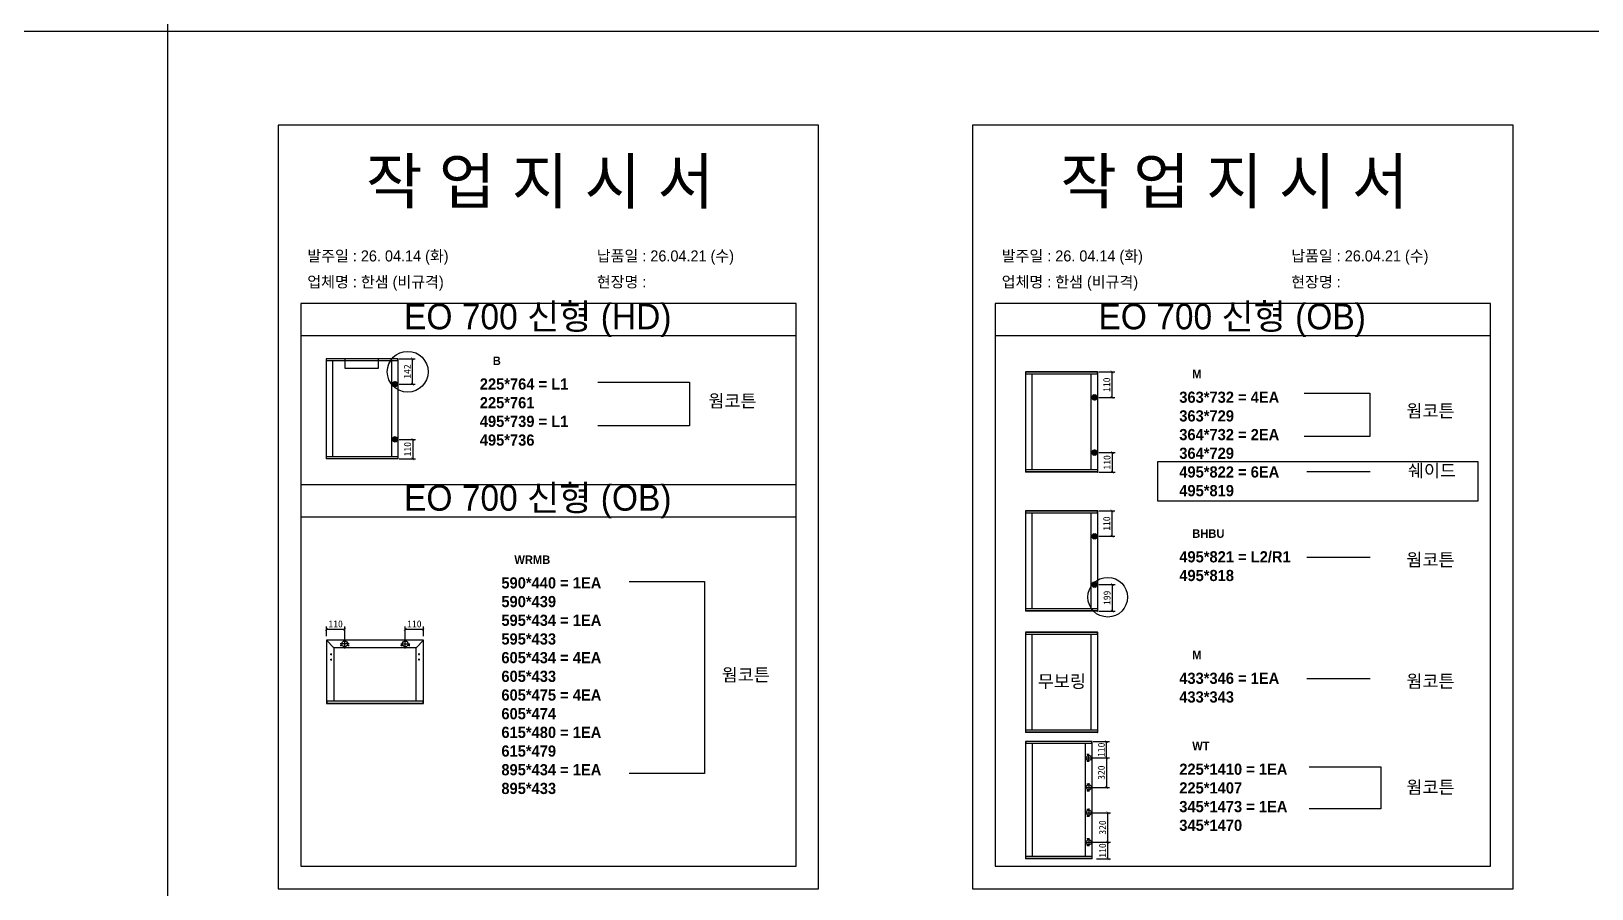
# Model space of a CAD drawing. Header units: millimetres. Extents: x -44117 to 256353, y -2095463 to 65325.
# Drawn here: x 109814 to 115368, y -869889 to -866834 of the extents above; entities that cross this region are included whole.
import ezdxf

# ---------------------------------------------------------------- set-up
doc = ezdxf.new("R2010")
doc.units = ezdxf.units.MM
doc.header["$LTSCALE"] = 10
doc.layers.add('Layer1', color=7, linetype='Continuous', lineweight=70)
doc.styles.add('MtX_Gulim', font='')
doc.styles.get('MtX_Gulim').set_extended_font_data('Gulim', bold=True)
doc.dimstyles.new('ISO-25', dxfattribs={"dimtxt": 2.5, "dimasz": 2.5, "dimexe": 1, "dimexo": 1, "dimtad": 1, "dimtxsty": 'Standard', "dimblk": 'ARCHTICK', "dimcen": 2.5, "dimadec": 0, "dimazin": 0, "dimtfac": 1, "dimtmove": 0, "dimatfit": 3, "dimfxl": 0, "dimarcsym": 0})

# ---------------------------------------------------------------- blocks, each defined once
blk = doc.blocks.new('_ArchTick')
at = {"color": 0, "linetype": 'ByBlock', "const_width": 0.15}
blk.add_lwpolyline([(-0.5, -0.5), (0.5, 0.5)], dxfattribs=at)
blk = doc.blocks.new('*D5625')
at = {"color": 0, "lineweight": -2}
for p, q in [((110865.5, -868988.9), (110865.5, -868954.3)), ((110865.5, -868964.3), (110930, -868964.3)), ((110930, -869001.6), (110930, -868954.3))]:
    blk.add_line(p, q, dxfattribs=at)
at = {"layer": 'Defpoints', "color": 0}
for p in [(110930, -868964.3), (110865.5, -869003.9), (110930, -869016.6)]:
    blk.add_point(p, dxfattribs=at)
at = {"color": 0, "lineweight": -2, "xscale": 10, "yscale": 10, "zscale": 10, "rotation": 180}
blk.add_blockref('_ArchTick', (110865.5, -868964.3), dxfattribs=at)
at = {"color": 0, "lineweight": -2, "xscale": 10, "yscale": 10, "zscale": 10}
blk.add_blockref('_ArchTick', (110930, -868964.3), dxfattribs=at)
at = {"color": 0, "insert": (110897.7, -868945.5), "char_height": 25, "attachment_point": 5}
blk.add_mtext('110', dxfattribs=at)
blk = doc.blocks.new('*D5626')
at = {"color": 0, "lineweight": -2}
for p, q in [((111145.6, -869001.6), (111145.6, -868954.3)), ((111145.6, -868964.3), (111210.1, -868964.3)), ((111210.1, -868988.9), (111210.1, -868954.3))]:
    blk.add_line(p, q, dxfattribs=at)
at = {"layer": 'Defpoints', "color": 0}
for p in [(111210.1, -868964.3), (111145.6, -869016.6), (111210.1, -869003.9)]:
    blk.add_point(p, dxfattribs=at)
at = {"color": 0, "lineweight": -2, "xscale": 10, "yscale": 10, "zscale": 10, "rotation": 180}
blk.add_blockref('_ArchTick', (111145.6, -868964.3), dxfattribs=at)
at = {"color": 0, "lineweight": -2, "xscale": 10, "yscale": 10, "zscale": 10}
blk.add_blockref('_ArchTick', (111210.1, -868964.3), dxfattribs=at)
at = {"color": 0, "insert": (111177.8, -868945.5), "char_height": 25, "attachment_point": 5}
blk.add_mtext('110', dxfattribs=at)
blk = doc.blocks.new('*D5627')
at = {"color": 0, "lineweight": -2}
for p, q in [((111124.3, -868001), (111181.4, -868001)), ((111171.4, -868091.6), (111171.4, -868001)), ((111124.3, -868091.6), (111181.4, -868091.6))]:
    blk.add_line(p, q, dxfattribs=at)
at = {"layer": 'Defpoints', "color": 0}
for p in [(111109.3, -868001), (111171.4, -868001), (111109.3, -868091.6)]:
    blk.add_point(p, dxfattribs=at)
at = {"color": 0, "lineweight": -2, "xscale": 10, "yscale": 10, "zscale": 10}
for p, rotation in [((111171.4, -868001), 90), ((111171.4, -868091.6), 270)]:
    blk.add_blockref('_ArchTick', p, dxfattribs=dict(at, rotation=rotation))
at = {"color": 0, "insert": (111152.7, -868046.3), "char_height": 25, "attachment_point": 5, "rotation": 90}
blk.add_mtext('142', dxfattribs=at)
blk = doc.blocks.new('*D5628')
at = {"color": 0, "lineweight": -2}
for p, q in [((111124.3, -868288.1), (111182.4, -868288.1)), ((111172.4, -868288.1), (111172.4, -868357.8)), ((111124.3, -868357.8), (111182.4, -868357.8))]:
    blk.add_line(p, q, dxfattribs=at)
at = {"layer": 'Defpoints', "color": 0}
for p in [(111109.3, -868288.1), (111109.3, -868357.8), (111172.4, -868357.8)]:
    blk.add_point(p, dxfattribs=at)
at = {"color": 0, "lineweight": -2, "xscale": 10, "yscale": 10, "zscale": 10}
for p, rotation in [((111172.4, -868288.1), 90), ((111172.4, -868357.8), 270)]:
    blk.add_blockref('_ArchTick', p, dxfattribs=dict(at, rotation=rotation))
at = {"color": 0, "insert": (111153.7, -868322.9), "char_height": 25, "attachment_point": 5, "rotation": 90}
blk.add_mtext('110', dxfattribs=at)
blk = doc.blocks.new('*D5629')
at = {"color": 0, "lineweight": -2}
for p, q in [((113613.7, -868048), (113670.8, -868048)), ((113660.8, -868138.6), (113660.8, -868048)), ((113613.7, -868138.6), (113670.8, -868138.6))]:
    blk.add_line(p, q, dxfattribs=at)
at = {"layer": 'Defpoints', "color": 0}
for p in [(113598.7, -868048), (113660.8, -868048), (113598.7, -868138.6)]:
    blk.add_point(p, dxfattribs=at)
at = {"color": 0, "lineweight": -2, "xscale": 10, "yscale": 10, "zscale": 10}
for p, rotation in [((113660.8, -868048), 90), ((113660.8, -868138.6), 270)]:
    blk.add_blockref('_ArchTick', p, dxfattribs=dict(at, rotation=rotation))
at = {"color": 0, "insert": (113642, -868093.3), "char_height": 25, "attachment_point": 5, "rotation": 90}
blk.add_mtext('110', dxfattribs=at)
blk = doc.blocks.new('*D5630')
at = {"color": 0, "lineweight": -2}
for p, q in [((113613.7, -868335.1), (113671.8, -868335.1)), ((113661.8, -868335.1), (113661.8, -868404.8)), ((113613.7, -868404.8), (113671.8, -868404.8))]:
    blk.add_line(p, q, dxfattribs=at)
at = {"layer": 'Defpoints', "color": 0}
for p in [(113598.7, -868335.1), (113598.7, -868404.8), (113661.8, -868404.8)]:
    blk.add_point(p, dxfattribs=at)
at = {"color": 0, "lineweight": -2, "xscale": 10, "yscale": 10, "zscale": 10}
for p, rotation in [((113661.8, -868335.1), 90), ((113661.8, -868404.8), 270)]:
    blk.add_blockref('_ArchTick', p, dxfattribs=dict(at, rotation=rotation))
at = {"color": 0, "insert": (113643, -868369.9), "char_height": 25, "attachment_point": 5, "rotation": 90}
blk.add_mtext('110', dxfattribs=at)
blk = doc.blocks.new('*D5631')
at = {"color": 0, "lineweight": -2}
for p, q in [((113613.7, -868542.7), (113670.8, -868542.7)), ((113660.8, -868633.3), (113660.8, -868542.7)), ((113613.7, -868633.3), (113670.8, -868633.3))]:
    blk.add_line(p, q, dxfattribs=at)
at = {"layer": 'Defpoints', "color": 0}
for p in [(113598.7, -868542.7), (113660.8, -868542.7), (113598.7, -868633.3)]:
    blk.add_point(p, dxfattribs=at)
at = {"color": 0, "lineweight": -2, "xscale": 10, "yscale": 10, "zscale": 10}
for p, rotation in [((113660.8, -868542.7), 90), ((113660.8, -868633.3), 270)]:
    blk.add_blockref('_ArchTick', p, dxfattribs=dict(at, rotation=rotation))
at = {"color": 0, "insert": (113642, -868588), "char_height": 25, "attachment_point": 5, "rotation": 90}
blk.add_mtext('110', dxfattribs=at)
blk = doc.blocks.new('*D5632')
at = {"color": 0, "lineweight": -2}
for p, q in [((113613.7, -868805.2), (113671.8, -868805.2)), ((113661.8, -868805.2), (113661.8, -868899.5)), ((113613.7, -868899.5), (113671.8, -868899.5))]:
    blk.add_line(p, q, dxfattribs=at)
at = {"layer": 'Defpoints', "color": 0}
for p in [(113598.7, -868805.2), (113598.7, -868899.5), (113661.8, -868899.5)]:
    blk.add_point(p, dxfattribs=at)
at = {"color": 0, "lineweight": -2, "xscale": 10, "yscale": 10, "zscale": 10}
for p, rotation in [((113661.8, -868805.2), 90), ((113661.8, -868899.5), 270)]:
    blk.add_blockref('_ArchTick', p, dxfattribs=dict(at, rotation=rotation))
at = {"color": 0, "insert": (113643, -868852.3), "char_height": 25, "attachment_point": 5, "rotation": 90}
blk.add_mtext('199', dxfattribs=at)
blk = doc.blocks.new('*D5633')
at = {"color": 0, "lineweight": -2}
for p, q in [((113593.4, -869364.6), (113651.3, -869364.6)), ((113641.3, -869422.5), (113641.3, -869364.6)), ((113593.4, -869422.5), (113651.3, -869422.5))]:
    blk.add_line(p, q, dxfattribs=at)
at = {"layer": 'Defpoints', "color": 0}
for p in [(113578.4, -869364.6), (113641.3, -869364.6), (113578.4, -869422.5)]:
    blk.add_point(p, dxfattribs=at)
at = {"color": 0, "lineweight": -2, "xscale": 10, "yscale": 10, "zscale": 10}
for p, rotation in [((113641.3, -869364.6), 90), ((113641.3, -869422.5), 270)]:
    blk.add_blockref('_ArchTick', p, dxfattribs=dict(at, rotation=rotation))
at = {"color": 0, "insert": (113622.6, -869393.6), "char_height": 25, "attachment_point": 5, "rotation": 90}
blk.add_mtext('110', dxfattribs=at)
blk = doc.blocks.new('*D5634')
at = {"color": 0, "lineweight": -2}
for p, q in [((113593.4, -869723.1), (113655.9, -869723.1)), ((113645.9, -869781.6), (113645.9, -869723.1)), ((113605, -869781.6), (113655.9, -869781.6))]:
    blk.add_line(p, q, dxfattribs=at)
at = {"layer": 'Defpoints', "color": 0}
for p in [(113578.4, -869723.1), (113645.9, -869723.1), (113590, -869781.6)]:
    blk.add_point(p, dxfattribs=at)
at = {"color": 0, "lineweight": -2, "xscale": 10, "yscale": 10, "zscale": 10}
for p, rotation in [((113645.9, -869723.1), 90), ((113645.9, -869781.6), 270)]:
    blk.add_blockref('_ArchTick', p, dxfattribs=dict(at, rotation=rotation))
at = {"color": 0, "insert": (113627.1, -869752.3), "char_height": 25, "attachment_point": 5, "rotation": 90}
blk.add_mtext('110', dxfattribs=at)
blk = doc.blocks.new('*D5635')
at = {"color": 0, "lineweight": -2}
for p, q in [((113593.4, -869617.9), (113655.9, -869617.9)), ((113645.9, -869723.1), (113645.9, -869617.9)), ((113593.4, -869723.1), (113655.9, -869723.1))]:
    blk.add_line(p, q, dxfattribs=at)
at = {"layer": 'Defpoints', "color": 0}
for p in [(113578.4, -869617.9), (113645.9, -869617.9), (113578.4, -869723.1)]:
    blk.add_point(p, dxfattribs=at)
at = {"color": 0, "lineweight": -2, "xscale": 10, "yscale": 10, "zscale": 10}
for p, rotation in [((113645.9, -869617.9), 90), ((113645.9, -869723.1), 270)]:
    blk.add_blockref('_ArchTick', p, dxfattribs=dict(at, rotation=rotation))
at = {"color": 0, "insert": (113627.1, -869670.5), "char_height": 25, "attachment_point": 5, "rotation": 90}
blk.add_mtext('320', dxfattribs=at)
blk = doc.blocks.new('*D5636')
at = {"color": 0, "lineweight": -2}
for p, q in [((113593.4, -869422.5), (113651.3, -869422.5)), ((113641.3, -869422.5), (113641.3, -869527.7)), ((113593.4, -869527.7), (113651.3, -869527.7))]:
    blk.add_line(p, q, dxfattribs=at)
at = {"layer": 'Defpoints', "color": 0}
for p in [(113578.4, -869422.5), (113578.4, -869527.7), (113641.3, -869527.7)]:
    blk.add_point(p, dxfattribs=at)
at = {"color": 0, "lineweight": -2, "xscale": 10, "yscale": 10, "zscale": 10}
for p, rotation in [((113641.3, -869422.5), 90), ((113641.3, -869527.7), 270)]:
    blk.add_blockref('_ArchTick', p, dxfattribs=dict(at, rotation=rotation))
at = {"color": 0, "insert": (113622.6, -869475.1), "char_height": 25, "attachment_point": 5, "rotation": 90}
blk.add_mtext('320', dxfattribs=at)

msp = doc.modelspace()

# ---------------------------------------------------------------- linework, layer by layer
at = {"color": 1}
for p, q in [((104260.77588, -866834.07051), (196529.92274, -866834.07051)), ((104260.77588, -866834.07051), (196529.92274, -866834.07051)), ((106472.62401, -866834.07051), (198741.77087, -866834.07051)), ((106472.62401, -866834.07051), (198741.77087, -866834.07051))]:
    msp.add_line(p, q, dxfattribs=at)
for p, q in [((112536.55308, -867804.50746), (110773.62947, -867804.50746)), ((115007.72963, -867804.50746), (113244.80602, -867804.50746)), ((112536.55308, -867918.98302), (110773.62947, -867918.98302)), ((115007.72963, -867918.98302), (113244.80602, -867918.98302)), ((110863.53297, -868001.26178), (110863.53297, -868357.51816)), ((111120.39403, -868001.72312), (110863.53297, -868001.72312)), ((111120.39403, -868008.69447), (110863.53297, -868008.69447)), ((111120.13773, -868001.00548), (110863.78927, -868001.00548)), ((110886.34363, -868008.18187), (110886.34363, -868350.08548)), ((111097.32707, -868350.08548), (111097.32707, -868008.69447)), ((111119.11253, -868008.69447), (111119.11253, -868001.00548)), ((111120.39403, -868357.51816), (111120.39403, -868001.26178)), ((113352.88927, -868048.24686), (113352.88927, -868404.50324)), ((113609.75032, -868048.7082), (113352.88927, -868048.7082)), ((113609.75032, -868055.67955), (113352.88927, -868055.67955)), ((113609.49402, -868047.99057), (113353.14557, -868047.99057)), ((113375.69993, -868055.16695), (113375.69993, -868397.07056)), ((113586.68336, -868397.07056), (113586.68336, -868055.67955)), ((113608.46882, -868055.67955), (113608.46882, -868047.99057)), ((113609.75032, -868404.50324), (113609.75032, -868048.24686)), ((111120.39403, -868350.08548), (110863.53297, -868350.08548)), ((111120.39403, -868357.05683), (110863.53297, -868357.05683)), ((111120.13773, -868357.77446), (110863.78927, -868357.77446)), ((110864.81447, -868357.77446), (110864.81447, -868350.08548)), ((111119.11253, -868350.08548), (111119.11253, -868357.77446)), ((113609.75032, -868397.07056), (113352.88927, -868397.07056)), ((113609.75032, -868404.04191), (113352.88927, -868404.04191)), ((113609.49402, -868404.75955), (113353.14557, -868404.75955)), ((113354.17077, -868404.75955), (113354.17077, -868397.07056)), ((113608.46882, -868397.07056), (113608.46882, -868404.75955)), ((114353.94459, -868402.69171), (114579.27089, -868402.69171)), ((112536.55308, -868450.47882), (110773.62947, -868450.47882)), ((112536.55308, -868564.95438), (110773.62947, -868564.95438)), ((113352.88927, -868542.96483), (113352.88927, -868899.2212)), ((113609.75032, -868543.42617), (113352.88927, -868543.42617)), ((113609.75032, -868550.39751), (113352.88927, -868550.39751)), ((113609.49402, -868542.70853), (113353.14557, -868542.70853)), ((113375.69993, -868549.88491), (113375.69993, -868891.78852)), ((113586.68336, -868891.78852), (113586.68336, -868550.39751)), ((113608.46882, -868550.39751), (113608.46882, -868542.70853)), ((113609.75032, -868899.2212), (113609.75032, -868542.96483)), ((114353.94459, -868707.4773), (114579.27089, -868707.4773)), ((113609.75032, -868891.78852), (113352.88927, -868891.78852)), ((113609.75032, -868898.75987), (113352.88927, -868898.75987)), ((113609.49402, -868899.47751), (113353.14557, -868899.47751)), ((113354.17077, -868899.47751), (113354.17077, -868891.78852)), ((113608.46882, -868891.78852), (113608.46882, -868899.47751)), ((113352.88927, -868975.56373), (113352.88927, -869331.82011)), ((113609.75032, -868976.02507), (113352.88927, -868976.02507)), ((113609.49402, -868975.30743), (113353.14557, -868975.30743)), ((113608.46882, -868982.99642), (113608.46882, -868975.30743)), ((113609.75032, -869331.82011), (113609.75032, -868975.56373)), ((110865.19275, -869003.85327), (110865.19275, -869228.1936)), ((110891.5335, -869030.19402), (110865.27943, -869003.644)), ((111210.07858, -869003.55731), (110865.48871, -869003.55731)), ((110891.5335, -869030.19402), (110891.5335, -869220.20259)), ((111184.03379, -869030.19402), (110891.5335, -869030.19402)), ((110946.15218, -869016.5797), (110913.86534, -869016.5797)), ((110919.05811, -869022.49897), (110914.32269, -869022.49897)), ((110916.6904, -869020.13127), (110916.6904, -869024.86668)), ((110930.00876, -869032.72312), (110930.00876, -869000.43629)), ((110945.69482, -869022.49897), (110940.95941, -869022.49897)), ((110943.32711, -869020.13127), (110943.32711, -869024.86668)), ((111129.41512, -869016.5797), (111161.70196, -869016.5797)), ((111134.6079, -869022.49897), (111129.87248, -869022.49897)), ((111132.24019, -869020.13127), (111132.24019, -869024.86668)), ((111145.55854, -869032.72312), (111145.55854, -869000.43629)), ((111161.24461, -869022.49897), (111156.50919, -869022.49897)), ((111158.8769, -869020.13127), (111158.8769, -869024.86668)), ((111184.03379, -869030.19402), (111210.28786, -869003.644)), ((111184.03379, -869219.61066), (111184.03379, -869030.19402)), ((111210.37454, -869228.1936), (111210.37454, -869003.85327)), ((113609.75032, -868982.99642), (113352.88927, -868982.99642)), ((113375.69993, -868982.48382), (113375.69993, -869324.38743)), ((113586.68336, -869324.38743), (113586.68336, -868982.99642)), ((110878.51111, -869053.27918), (110884.43038, -869053.27918)), ((110878.51111, -869072.22084), (110884.43038, -869072.22084)), ((110881.47074, -869050.31954), (110881.47074, -869056.23881)), ((110881.47074, -869069.2612), (110881.47074, -869075.18047)), ((111197.05619, -869053.27918), (111191.13692, -869053.27918)), ((111197.05619, -869072.22084), (111191.13692, -869072.22084)), ((111194.09656, -869050.31954), (111194.09656, -869056.23881)), ((111194.09656, -869069.2612), (111194.09656, -869075.18047)), ((114353.94459, -869140.07621), (114579.27089, -869140.07621)), ((110865.19275, -869219.61066), (111210.37454, -869219.61066)), ((110865.19275, -869227.66087), (111210.07858, -869227.66087)), ((110865.48871, -869228.48956), (111210.07858, -869228.48956)), ((110866.67256, -869219.61066), (110866.67256, -869228.48956)), ((111208.89473, -869228.48956), (111208.89473, -869219.61066)), ((113609.75032, -869324.38743), (113352.88927, -869324.38743)), ((113609.75032, -869331.35878), (113352.88927, -869331.35878)), ((113353.12391, -869364.16732), (113353.12391, -869781.37518)), ((113590.11748, -869364.64663), (113353.12391, -869364.64663)), ((113609.49402, -869332.07642), (113353.14557, -869332.07642)), ((113589.8512, -869363.90103), (113353.3902, -869363.90103)), ((113354.17077, -869332.07642), (113354.17077, -869324.38743)), ((113354.45534, -869363.90103), (113354.45534, -869371.88958)), ((113588.78606, -869371.88958), (113588.78606, -869363.90103)), ((113590.11748, -869781.37518), (113590.11748, -869364.16732)), ((113608.46882, -869324.38743), (113608.46882, -869332.07642)), ((113590.11748, -869371.88958), (113353.12391, -869371.88958)), ((113376.82327, -869371.35701), (113376.82327, -869773.65292)), ((113563.87636, -869422.48371), (113592.92553, -869422.48371)), ((113566.15184, -869773.65292), (113566.15184, -869371.88958)), ((113575.7381, -869410.50089), (113571.47754, -869410.50089)), ((113573.60782, -869408.37061), (113573.60782, -869412.63117)), ((113578.40095, -869437.0083), (113578.40095, -869407.95913)), ((113575.7381, -869434.46653), (113571.47754, -869434.46653)), ((113573.60782, -869432.33625), (113573.60782, -869436.59681)), ((113563.87636, -869527.66626), (113592.92553, -869527.66626)), ((113575.7381, -869515.68343), (113571.47754, -869515.68343)), ((113573.60782, -869513.55315), (113573.60782, -869517.81371)), ((113578.40095, -869513.14166), (113578.40095, -869542.19084)), ((113575.7381, -869539.64907), (113571.47754, -869539.64907)), ((113573.60782, -869537.51879), (113573.60782, -869541.77935)), ((113563.87636, -869617.87625), (113592.92553, -869617.87625)), ((113575.7381, -869605.89342), (113571.47754, -869605.89342)), ((113575.7381, -869629.85906), (113571.47754, -869629.85906)), ((113573.60782, -869603.76314), (113573.60782, -869608.0237)), ((113573.60782, -869627.72879), (113573.60782, -869631.98934)), ((113578.40095, -869603.35166), (113578.40095, -869632.40084)), ((113563.87636, -869723.05878), (113592.92553, -869723.05878)), ((113575.7381, -869711.07595), (113571.47754, -869711.07595)), ((113575.7381, -869735.04159), (113571.47754, -869735.04159)), ((113573.60782, -869708.94567), (113573.60782, -869713.20623)), ((113573.60782, -869732.91131), (113573.60782, -869737.17187)), ((113578.40095, -869708.53419), (113578.40095, -869737.58337)), ((113590.11748, -869773.65292), (113353.12391, -869773.65292)), ((113590.11748, -869780.89587), (113353.12391, -869780.89587)), ((113589.8512, -869781.64147), (113353.3902, -869781.64147)), ((113354.45534, -869781.64147), (113354.45534, -869773.65292)), ((113588.78606, -869773.65292), (113588.78606, -869781.64147))]:
    msp.add_line(p, q)
for p in [(110300.49669, 21924.9366), (110300.49669, 14161.07811), (110300.49669, 18584.38997), (110300.49669, 10820.53148), (110300.49669, 18627.87121), (110300.49669, 10864.01272), (110300.49669, 15287.32457), (110300.49669, 7523.46608), (110300.49669, 3746.75115), (110300.49669, 21924.9366), (110300.49669, 14161.07811), (110300.49669, 18584.38997), (110300.49669, 10820.53148), (110300.49669, 18627.87121), (110300.49669, 10864.01272), (110300.49669, 15287.32457), (110300.49669, 7523.46608), (110300.49669, 3746.75115), (110300.49669, 21924.9366), (110300.49669, 14161.07811), (110300.49669, 18584.38997), (110300.49669, 10820.53148), (110300.49669, 18627.87121), (110300.49669, 10864.01272), (110300.49669, 15287.32457), (110300.49669, 7523.46608), (110300.49669, 3746.75115), (110300.49669, 21924.9366), (110300.49669, 14161.07811), (110300.49669, 18584.38997), (110300.49669, 10820.53148), (110300.49669, 18627.87121), (110300.49669, 10864.01272), (110300.49669, 15287.32457), (110300.49669, 7523.46608), (110300.49669, 3746.75115), (110300.49669, 21924.9366), (110300.49669, 14161.07811), (110300.49669, 18584.38997), (110300.49669, 10820.53148), (110300.49669, 18627.87121), (110300.49669, 10864.01272), (110300.49669, 15287.32457), (110300.49669, 7523.46608), (110300.49669, 3746.75115), (110300.49669, 21924.9366), (110300.49669, 14161.07811), (110300.49669, 18584.38997), (110300.49669, 10820.53148), (110300.49669, 18627.87121), (110300.49669, 10864.01272), (110300.49669, 15287.32457), (110300.49669, 7523.46608), (110300.49669, 3746.75115), (110300.49669, 21924.9366), (110300.49669, 14161.07811), (110300.49669, 18584.38997), (110300.49669, 10820.53148), (110300.49669, 18627.87121), (110300.49669, 10864.01272), (110300.49669, 15287.32457), (110300.49669, 7523.46608), (110300.49669, 3746.75115), (110300.49669, 21924.9366), (110300.49669, 14161.07811), (110300.49669, 18584.38997), (110300.49669, 10820.53148), (110300.49669, 18627.87121), (110300.49669, 10864.01272), (110300.49669, 15287.32457), (110300.49669, 7523.46608), (110300.49669, 3746.75115), (110300.49669, 21924.9366), (110300.49669, 14161.07811), (110300.49669, 18584.38997), (110300.49669, 10820.53148), (110300.49669, 18627.87121), (110300.49669, 10864.01272), (110300.49669, 15287.32457), (110300.49669, 7523.46608), (110300.49669, 3746.75115), (110300.49669, 21924.9366), (110300.49669, 14161.07811), (110300.49669, 18584.38997), (110300.49669, 10820.53148), (110300.49669, 18627.87121), (110300.49669, 10864.01272), (110300.49669, 15287.32457), (110300.49669, 7523.46608), (110300.49669, 3746.75115), (110300.49669, 12702.87182), (110300.49669, 4939.01333), (110300.49669, 9362.32519), (110300.49669, 1598.4667), (110300.49669, 9405.80642), (110300.49669, 1641.94794), (110300.49669, 6065.25979), (110300.49669, -1698.5987), (110300.49669, -5475.31363), (110300.49669, 12702.87182), (110300.49669, 4939.01333), (110300.49669, 9362.32519), (110300.49669, 1598.4667), (110300.49669, 9405.80642), (110300.49669, 1641.94794), (110300.49669, 6065.25979), (110300.49669, -1698.5987), (110300.49669, -5475.31363), (110300.49669, 12702.87182), (110300.49669, 4939.01333), (110300.49669, 9362.32519), (110300.49669, 1598.4667), (110300.49669, 9405.80642), (110300.49669, 1641.94794), (110300.49669, 6065.25979), (110300.49669, -1698.5987), (110300.49669, -5475.31363), (110300.49669, 12702.87182), (110300.49669, 4939.01333), (110300.49669, 9362.32519), (110300.49669, 1598.4667), (110300.49669, 9405.80642), (110300.49669, 1641.94794), (110300.49669, 6065.25979), (110300.49669, -1698.5987), (110300.49669, -5475.31363), (110300.49669, 12702.87182), (110300.49669, 4939.01333), (110300.49669, 9362.32519), (110300.49669, 1598.4667), (110300.49669, 9405.80642), (110300.49669, 1641.94794), (110300.49669, 6065.25979), (110300.49669, -1698.5987), (110300.49669, -5475.31363)]:
    msp.add_xline(p, (0, 1), dxfattribs=at)
for points in [[(110693.49658, -869888.91309), (112616.68597, -869888.91309), (112616.68597, -867168.97381), (110693.49658, -867168.97381)], [(113164.67313, -869888.91309), (115087.86252, -869888.91309), (115087.86252, -867168.97381), (113164.67313, -867168.97381)], [(113823.40395, -868366.93974), (114962.99817, -868366.93974), (114962.99817, -868507.71314), (113823.40395, -868507.71314)]]:
    msp.add_lwpolyline(points, close=True)
for points in [[(110773.62947, -867804.50746), (110773.62947, -869808.7802), (112536.55308, -869808.7802), (112536.55308, -867804.50746)], [(113244.80602, -867804.50746), (113244.80602, -869808.7802), (115007.72963, -869808.7802), (115007.72963, -867804.50746)], [(111049.26868, -868001.00548), (111049.26868, -868035.44582), (110931.4338, -868035.44582), (110931.4338, -868001.00548)], [(111830.66668, -868083.87814), (112157.46208, -868083.87814), (112157.46208, -868240.29303), (111830.66668, -868240.29303)], [(114344.04209, -868123.3794), (114578.66443, -868123.3794), (114578.66443, -868277.5598), (114344.04209, -868277.5598)], [(111942.87607, -868794.83683), (112211.01588, -868794.83683), (112211.01588, -869478.59336), (111942.87607, -869478.59336)], [(114362.83791, -869454.01388), (114617.57074, -869454.01388), (114617.57074, -869603.72528), (114362.83791, -869603.72528)]]:
    msp.add_lwpolyline(points)
for centre, radius in [((111154.37652, -868047.11318), 72.6212), ((113645.31861, -868850.22335), 70.70093)]:
    msp.add_circle(centre, radius, dxfattribs=at)
for centre, radius in [((110916.6904, -869022.49897), 0.94708), ((110930.00876, -869016.5797), 10.35872), ((110943.32711, -869022.49897), 0.94708), ((111132.24019, -869022.49897), 0.94708), ((111145.55854, -869016.5797), 10.35872), ((111158.8769, -869022.49897), 0.94708), ((110881.47074, -869053.27918), 0.88789), ((110881.47074, -869072.22084), 0.88789), ((111194.09656, -869053.27918), 0.88789), ((111194.09656, -869072.22084), 0.88789), ((113578.40095, -869422.48371), 9.31997), ((113573.60782, -869410.50089), 0.85211), ((113573.60782, -869434.46653), 0.85211), ((113578.40095, -869527.66626), 9.31997), ((113573.60782, -869515.68343), 0.85211), ((113573.60782, -869539.64907), 0.85211), ((113578.40095, -869617.87625), 9.31997), ((113573.60782, -869605.89342), 0.85211), ((113573.60782, -869629.85906), 0.85211), ((113578.40095, -869723.05878), 9.31997), ((113573.60782, -869711.07595), 0.85211), ((113573.60782, -869735.04159), 0.85211)]:
    msp.add_circle(centre, radius)
for centre, radius, start, end in [((111120.13773, -868001.26178), 0.2563, 0, 90), ((113609.49402, -868048.24686), 0.2563, 0, 90), ((110863.78927, -868357.51816), 0.2563, 180, 270), ((111120.13773, -868357.51816), 0.2563, 270, 0), ((113353.14557, -868404.50325), 0.2563, 180, 270), ((113609.49402, -868404.50325), 0.2563, 270, 0), ((113609.49402, -868542.96483), 0.2563, 0, 90), ((113353.14557, -868899.22121), 0.2563, 180, 270), ((113609.49402, -868899.22121), 0.2563, 270, 0), ((113609.49402, -868975.56373), 0.2563, 0, 90), ((110865.48871, -869003.85327), 0.29596, 90, 180), ((111210.07858, -869003.85327), 0.29596, 0, 90), ((110865.48871, -869228.1936), 0.29596, 180, 270), ((111210.07858, -869228.1936), 0.29596, 270, 0), ((113353.14557, -869331.82012), 0.2563, 180, 270), ((113353.3902, -869364.16732), 0.26628, 90, 180), ((113589.8512, -869364.16732), 0.26628, 0, 90), ((113609.49402, -869331.82012), 0.2563, 270, 0), ((113353.3902, -869781.37519), 0.26628, 180, 270), ((113589.8512, -869781.37519), 0.26628, 270, 0)]:
    msp.add_arc(centre, radius, start, end)
at = {"layer": 'Layer1'}
for p, q in [((111109.30893, -868082.15479), (111109.30893, -868101.04721)), ((113598.66523, -868129.13988), (113598.66523, -868148.0323)), ((111109.30893, -868297.52515), (111109.30893, -868278.63273)), ((113598.66523, -868344.51023), (113598.66523, -868325.61781)), ((113598.66523, -868623.85784), (113598.66523, -868642.75026)), ((113598.66523, -868814.64871), (113598.66523, -868795.75629))]:
    msp.add_line(p, q, dxfattribs=at)
for points in [[(111118.75514, -868091.601), (111099.86272, -868091.601)], [(113608.11144, -868138.58609), (113589.21901, -868138.58609)], [(111118.75514, -868288.07894), (111099.86272, -868288.07894)], [(113608.11144, -868335.06402), (113589.21901, -868335.06402)], [(113608.11144, -868633.30405), (113589.21901, -868633.30405)], [(113608.11144, -868805.2025), (113589.21901, -868805.2025)]]:
    msp.add_lwpolyline(points, close=True, dxfattribs=at)
for centre in [(111109.30893, -868091.601), (113598.66523, -868138.58609), (111109.30893, -868288.07894), (113598.66523, -868335.06402), (113598.66523, -868633.30405), (113598.66523, -868805.2025)]:
    msp.add_circle(centre, 6.29747, dxfattribs=at)

# ---------------------------------------------------------------- texts
at = {"linetype": 'Continuous', "style": 'MtX_Gulim'}
for s, height, p in [('B', 30.31593, (111456.95121, -868023.39344)), ('M', 30.31593, (113946.30751, -868070.37853)), ('BHBU', 30.315933, (113946.30751, -868638.83494)), ('WRMB', 30.315933, (111533.84077, -868731.76305)), ('M', 30.31593, (113946.30751, -869071.43384)), ('WT', 30.315933, (113946.30751, -869395.43612))]:
    msp.add_text(s, height=height, dxfattribs=at).set_placement(p)
at = {"attachment_point": 1}
for s, width, gutter_width, heights, insert, char_height in [('{\\fGulim|b0|i0|c129|p50;작 업 지 시 서}', 3786.0728481, 14.30944, [-178.40505], (111005.79346, -867288.21443), 160.2657825), ('{\\fGulim|b0|i0|c129|p50;작 업 지 시 서}', 3786.0728481, 14.30944, [-178.40505], (113476.97001, -867288.21443), 160.2657825), ('\\pt11;{\\fGulim|b0|i0|c129|p50;발주일 : 26. 04.14 (화)}', 3786.0728481, 14.30944, [39.49878], (110796.95058, -867614.95815), 39.2651167), ('{\\fGulim|b0|i0|c129|p50;납품일 : 26.04.21 (수)}', 3786.0728481, 14.30944, [40.16974], (111827.2054, -867614.95815), 39.2651167), ('\\pt11;{\\fGulim|b0|i0|c129|p50;발주일 : 26. 04.14 (화)}', 3786.0728481, 14.30944, [39.49878], (113268.12713, -867614.95815), 39.2651167), ('{\\fGulim|b0|i0|c129|p50;납품일 : 26.04.21 (수)}', 3786.0728481, 14.30944, [40.16974], (114298.38195, -867614.95815), 39.2651167), ('{\\fGulim|b0|i0|c129|p50;업체명 : 한샘 (비규격)}', 3786.0728481, 14.30944, [41.34032], (110796.95058, -867707.28976), 39.2651167), ('{\\fGulim|b0|i0|c129|p50;현장명 : }', 3786.0728481, 14.30944, [-43.81381], (111827.2054, -867707.28976), 39.2651167), ('{\\fGulim|b0|i0|c129|p50;업체명 : 한샘 (비규격)}', 3786.0728481, 14.30944, [41.34032], (113268.12713, -867707.28976), 39.2651167), ('{\\fGulim|b0|i0|c129|p50;현장명 : }', 3786.0728481, 14.30944, [-43.81381], (114298.38195, -867707.28976), 39.2651167), ('{\\fGulim|b0|i0|c129|p50;EO 700 신형 (HD)}', 2155.3243433, 8.14604, [-114.80382], (111141.17712, -867804.79522), 91.2356303), ('{\\fGulim|b0|i0|c129|p50;EO 700 신형 (OB)}', 2155.3243433, 8.14604, [-114.80382], (113612.35367, -867804.79522), 91.2356303), ('{\\f굴림|b1|i0|c129|p50;225*764 = L1\\P\\C1;225*761\\P\\C256;495*739 = L1\\P\\C1;495*736}', 12072.7918459, 155.2668, [-240.98041], (111410.75399, -868070.87404), 39.9257485), ('{\\f굴림|b1|i0|c129|p50;웜코튼}', 13746.5878503, 176.7933, [-49.06916], (112224.34254, -868128.41968), 45.4611341), ('{\\f굴림|b1|i0|c129|p50;363*732 = 4EA\\P\\C1;363*729\\P\\C256;364*732 = 2EA\\P\\C1;364*729\\P\\C256;495*822 = 6EA\\P\\C1;495*819}', 12072.7918459, 155.2668, [-374.22467], (113900.11029, -868117.85913), 39.9257485), ('{\\f굴림|b1|i0|c129|p50;웜코튼}', 13746.5878503, 176.7933, [-49.06916], (114708.26534, -868163.69018), 45.4611341), ('{\\f굴림|b1|i0|c129|p50;쉐이드}', 13746.5878503, 176.7933, [-50.51237], (114713.69884, -868376.69869), 45.4611341), ('{\\fGulim|b0|i0|c129|p50;EO 700 신형 (OB)}', 2155.3243433, 8.14604, [-114.80382], (111141.17712, -868450.76659), 91.2356303), ('{\\f굴림|b1|i0|c129|p50;495*821 = L2/R1\\P\\C1;495*818}', 12072.7918459, 155.2668, [-111.27454], (113900.11029, -868686.31554), 39.9257485), ('{\\f굴림|b1|i0|c129|p50;웜코튼}', 13746.5878503, 176.7933, [-49.06916], (114708.26534, -868694.16012), 45.4611341), ('{\\f굴림|b1|i0|c129|p50;590*440 = 1EA\\P\\C1;590*439\\P\\C256;595*434 = 1EA\\P\\C1;595*433\\P\\C256;605*434 = 4EA\\P\\C1;605*433\\P\\C256;605*475 = 4EA\\P\\C1;605*474\\P\\C256;615*480 = 1EA\\P\\C1;615*479\\P\\C256;895*434 = 1EA\\P\\C1;895*433}', 12072.7918459, 155.2668, [-774.1159], (111487.64355, -868779.24366), 39.9257485), ('{\\f굴림|b1|i0|c129|p50;웜코튼}', 13746.5878503, 176.7933, [-49.06916], (112271.77084, -869104.07775), 45.4611341), ('{\\f굴림|b1|i0|c129|p50;무보링}', 13746.5878503, 176.7933, [-50.63264], (113396.61474, -869127.20592), 45.4611341), ('{\\f굴림|b1|i0|c129|p50;433*346 = 1EA\\P\\C1;433*343}', 12072.7918459, 155.2668, [-107.63052], (113900.11029, -869118.91444), 39.9257485), ('{\\f굴림|b1|i0|c129|p50;웜코튼}', 13746.5878503, 176.7933, [-49.06916], (114708.26534, -869126.75902), 45.4611341), ('{\\f굴림|b1|i0|c129|p50;225*1410 = 1EA\\P\\C1;225*1407\\P\\C256;345*1473 = 1EA\\P\\C1;345*1470}', 12072.7918459, 155.2668, [-240.98041], (113900.11029, -869442.91672), 39.9257485), ('{\\f굴림|b1|i0|c129|p50;웜코튼}', 13746.5878503, 176.7933, [-49.06916], (114708.26534, -869504.38926), 45.4611341)]:
    msp.add_mtext_dynamic_manual_height_columns(s, width=width, gutter_width=gutter_width, heights=heights, dxfattribs=dict(at, insert=insert, char_height=char_height))

# ---------------------------------------------------------------- dimensions: what is measured, and where the dimension line sits
for base, p1, p2, text, picture, middle in [((111171.42827, -868001.00548), (111109.30893, -868091.601), (111109.30893, -868001.00548), '142', '*D5627', (111152.67827, -868046.30324)), ((113660.78456, -868047.99057), (113598.66523, -868138.58609), (113598.66523, -868047.99057), '110', '*D5629', (113642.03456, -868093.28833)), ((111172.42182, -868357.77446), (111109.30893, -868288.07894), (111109.30893, -868357.77446), '110', '*D5628', (111153.67182, -868322.9267)), ((113661.77811, -868404.75955), (113598.66523, -868335.06402), (113598.66523, -868404.75955), '110', '*D5630', (113643.02811, -868369.91179)), ((113660.78456, -868542.70853), (113598.66523, -868633.30405), (113598.66523, -868542.70853), '110', '*D5631', (113642.03456, -868588.00629)), ((113661.77811, -868899.47751), (113598.66523, -868805.2025), (113598.66523, -868899.47751), '199', '*D5632', (113643.02811, -868852.34001)), ((113641.32608, -869527.66626), (113578.40095, -869422.48371), (113578.40095, -869527.66626), '320', '*D5636', (113622.57608, -869475.07499)), ((113645.89754, -869617.87625), (113578.40095, -869723.05878), (113578.40095, -869617.87625), '320', '*D5635', (113627.14754, -869670.46752)), ((113645.89754, -869723.05878), (113590.03949, -869781.56348), (113578.40095, -869723.05878), '110', '*D5634', (113627.14754, -869752.31113))]:
    dim = msp.add_linear_dim(base=base, p1=p1, p2=p2, angle=90, text=text, dimstyle='ISO-25', override={"dimscale": 10, "dimasz": 1, "dimexo": 1.5, "dimtxsty": 'Standard'})
    dim.commit()
    dim.dimension.update_dxf_attribs({"geometry": picture, "text_midpoint": middle})
for base, p1, p2, picture, middle in [((110930.00876, -868964.27287), (110865.48871, -869003.85327), (110930.00876, -869016.5797), '*D5625', (110897.74873, -868945.52287)), ((111210.07858, -868964.27287), (111145.55854, -869016.5797), (111210.07858, -869003.85327), '*D5626', (111177.81856, -868945.52287))]:
    dim = msp.add_linear_dim(base=base, p1=p1, p2=p2, text='110', dimstyle='ISO-25', override={"dimscale": 10, "dimasz": 1, "dimexo": 1.5, "dimtxsty": 'Standard'})
    dim.commit()
    dim.dimension.update_dxf_attribs({"geometry": picture, "text_midpoint": middle})
dim = msp.add_linear_dim(base=(113641.32608, -869364.64663), p1=(113578.40095, -869422.48371), p2=(113578.40095, -869364.64663), angle=90, text='110', dimstyle='ISO-25', override={"dimscale": 10, "dimasz": 1, "dimexo": 1.5, "dimtxsty": 'Standard'})
dim.commit()
dim.dimension.update_dxf_attribs({"geometry": '*D5633', "text_midpoint": (113641.32608, -869393.56517), "dimtype": 160})

doc.saveas('drawing.dxf')
